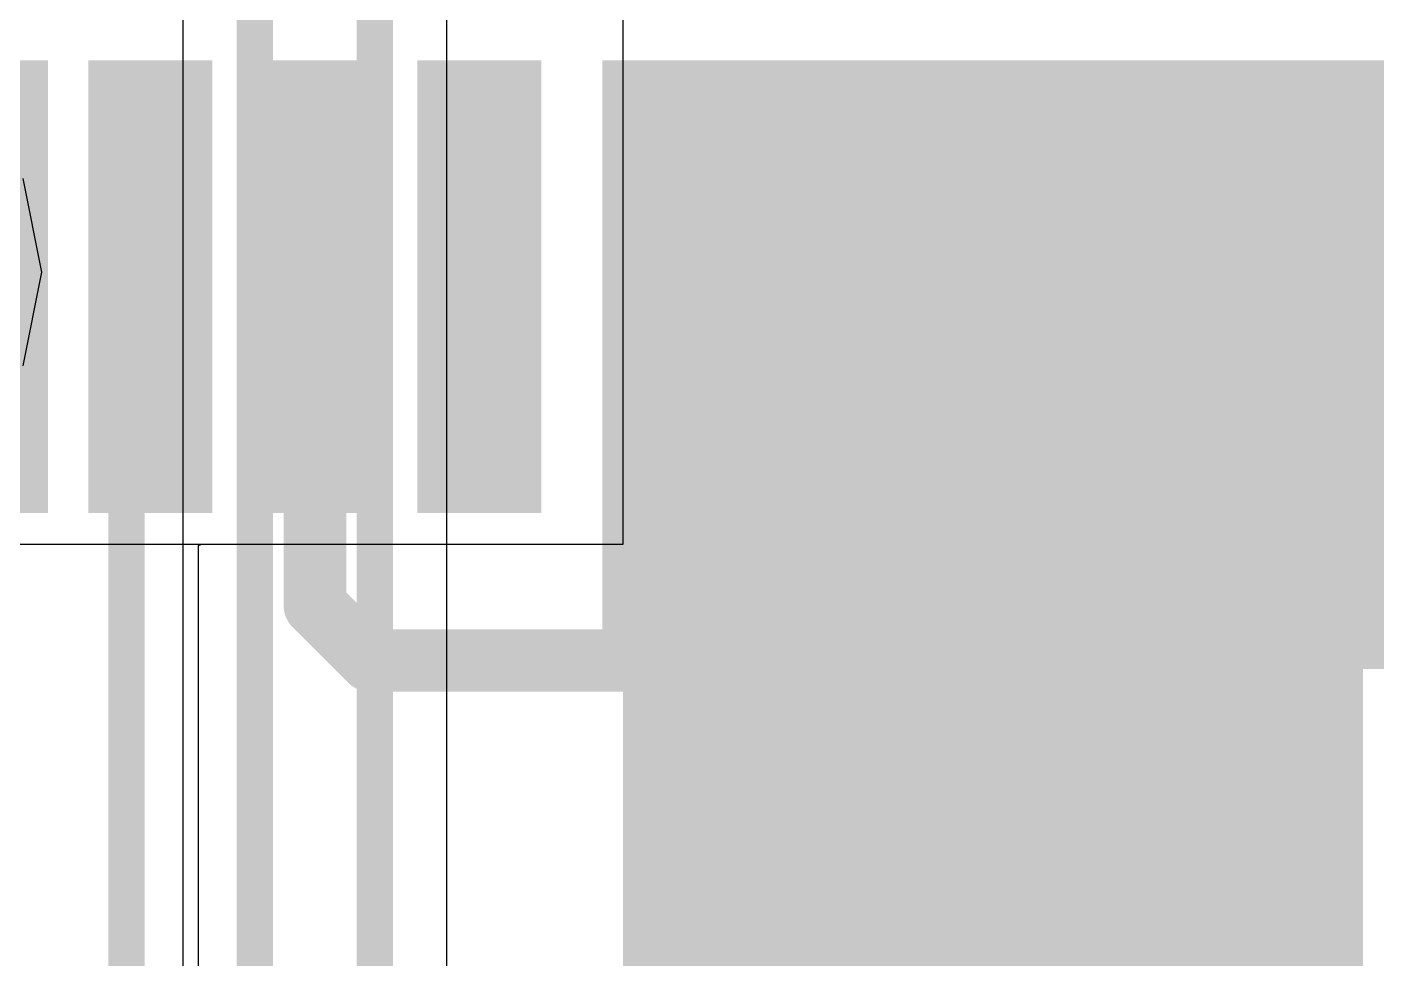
# Model space of a CAD drawing. Header units: inches. Extents: x -6 to 283, y -12 to 154.
# Drawn here: x 71.065 to 74.366, y -8.33 to -6.062 of the extents above; entities that cross this region are included whole.
import ezdxf

# ---------------------------------------------------------------- set-up
doc = ezdxf.new("R2010")
doc.units = ezdxf.units.IN
for name, color, linetype in [('Bottom Layer', 5, 'Continuous'), ('Top Layer', 1, 'Continuous'), ('Top Overlay', 2, 'Continuous'), ('Top Paste', 8, 'Continuous'), ('Top Solder', 216, 'Continuous')]:
    doc.layers.add(name, color=color, linetype=linetype)

# ---------------------------------------------------------------- blocks, each defined once
blk = doc.blocks.new('HDMI_101W_12')
at = {"layer": 'Top Layer'}
for points in [[(0.7, 1.665), (0.9, 1.665), (0.9, 0.665), (0.7, 0.665)], [(1.1, 1.665), (1.3, 1.665), (1.3, 0.665), (1.1, 0.665)], [(1.5001, 1.665), (1.7001, 1.665), (1.7001, 0.665), (1.5001, 0.665)], [(1.95, 1.665), (3.75, 1.665), (3.75, 0.285), (1.95, 0.285)]]:
    blk.add_hatch(color=1, dxfattribs=at).paths.add_polyline_path(points)
at = {"layer": 'Top Paste'}
for points in [[(0.7, 1.665), (0.9, 1.665), (0.9, 0.665), (0.7, 0.665)], [(1.1, 1.665), (1.3, 1.665), (1.3, 0.665), (1.1, 0.665)], [(1.5001, 1.665), (1.7001, 1.665), (1.7001, 0.665), (1.5001, 0.665)], [(1.95, 1.665), (3.75, 1.665), (3.75, 0.285), (1.95, 0.285)]]:
    blk.add_hatch(color=8, dxfattribs=at).paths.add_polyline_path(points)
at = {"layer": 'Top Solder'}
for points in [[(0.2491, 1.7158), (0.5507, 1.7158), (0.5507, 0.6142), (0.2491, 0.6142)], [(0.6492, 1.7158), (0.9508, 1.7158), (0.9508, 0.6142), (0.6492, 0.6142)], [(1.0492, 1.7158), (1.3508, 1.7158), (1.3508, 0.6142), (1.0492, 0.6142)], [(1.4493, 1.7158), (1.7509, 1.7158), (1.7509, 0.6142), (1.4493, 0.6142)], [(1.8992, 1.7158), (3.8008, 1.7158), (3.8008, 0.2342), (1.8992, 0.2342)]]:
    blk.add_hatch(color=216, dxfattribs=at).paths.add_polyline_path(points)
at = {"layer": 'Top Overlay'}
blk.add_lwpolyline([(3.3019, -1.1539, 0.127, 0.127, 0), (3.3019, 0.0538, 0.127, 0.127, 0)], format="xyseb", dxfattribs=at)
blk.add_lwpolyline([(3.2702, 0.0538, 0.0635, 0.0635, 1), (3.3337, 0.0538, 0.0635, 0.0635, 1)], format="xyseb", close=True, dxfattribs=at)

msp = doc.modelspace()

# ---------------------------------------------------------------- hatches: boundary and pattern name
at = {"layer": 'Top Layer'}
for points in [[(70.865, -7.1932), (71.0904, -7.1932), (71.0904, -6.1932), (70.865, -6.1932)], [(71.465, -6.1932), (71.2395, -6.1932), (71.2395, -7.1932), (71.465, -7.1932)], [(72.515, -11.2431), (74.315, -11.2431), (74.315, -6.1932), (72.515, -6.1932)]]:
    msp.add_hatch(color=1, dxfattribs=at).paths.add_polyline_path(points)

# ---------------------------------------------------------------- linework, layer by layer
at = {"layer": 'Bottom Layer'}
for p, q in [((71.4441, -5.2079), (71.4441, -8.4987)), ((72.0858, -10.0441), (72.0858, -5.2079)), ((71.101, -6.6583), (71.0557, -6.4303)), ((71.0557, -6.8862), (71.101, -6.6583))]:
    msp.add_line(p, q, dxfattribs=at)
for points in [[(71.6189, -8.4987, 0.0889, 0.0889, 0), (71.6189, -5.0401, 0.0889, 0.0889, 0)], [(71.911, -10.0441, 0.0889, 0.0889, 0), (71.911, -5.0401, 0.0889, 0.0889, 0)]]:
    msp.add_lwpolyline(points, format="xyseb", dxfattribs=at)
at = {"layer": 'Top Layer'}
for p, q in [((72.515, -7.3202), (72.515, -4.9263)), ((72.515, -7.3202), (72.515, -6.0203)), ((68.6102, -7.3202), (72.515, -7.3202)), ((71.4816, -7.3238), (71.4903, -7.3202)), ((71.4816, -9.5536), (71.4816, -7.3238)), ((71.4903, -7.3202), (72.515, -7.3202))]:
    msp.add_line(p, q, dxfattribs=at)
for points in [[(71.7651, -7.4688, 0.1524, 0.1524, 0), (71.7651, -6.6932, 0.1524, 0.1524, 0)], [(71.3068, -6.7514, 0.0889, 0.0889, -0.414214), (71.365, -6.6932, 0.0889, 0.0889, 0)], [(71.3068, -9.5536, 0.0889, 0.0889, 0), (71.3068, -6.7514, 0.0889, 0.0889, 0)], [(72.695, -7.6033, 0.1524, 0.1524, 0), (73.415, -6.8832, 0.1524, 0.1524, 0)], [(71.7651, -7.4688, 0.1524, 0.1524, 0), (71.8995, -7.6033, 0.1524, 0.1524, 0)], [(71.8995, -7.6033, 0.1524, 0.1524, 0), (72.695, -7.6033, 0.1524, 0.1524, 0)]]:
    msp.add_lwpolyline(points, format="xyseb", dxfattribs=at)
for points in [[(71.727, -6.6932, 0.0762, 0.0762, 1), (71.8032, -6.6932, 0.0762, 0.0762, 1)], [(71.3428, -6.6932, 0.0445, 0.0445, 1), (71.3872, -6.6932, 0.0445, 0.0445, 1)], [(71.2846, -6.7514, 0.0445, 0.0445, 1), (71.329, -6.7514, 0.0445, 0.0445, 1)], [(71.2846, -6.7514, 0.0445, 0.0445, 1), (71.329, -6.7514, 0.0445, 0.0445, 1)], [(73.3769, -6.8832, 0.0762, 0.0762, 1), (73.4531, -6.8832, 0.0762, 0.0762, 1)], [(71.727, -7.4688, 0.0762, 0.0762, 1), (71.8032, -7.4688, 0.0762, 0.0762, 1)], [(71.727, -7.4688, 0.0762, 0.0762, 1), (71.8032, -7.4688, 0.0762, 0.0762, 1)], [(71.8614, -7.6033, 0.0762, 0.0762, 1), (71.9376, -7.6033, 0.0762, 0.0762, 1)], [(71.8614, -7.6033, 0.0762, 0.0762, 1), (71.9376, -7.6033, 0.0762, 0.0762, 1)], [(72.6569, -7.6033, 0.0762, 0.0762, 1), (72.7331, -7.6033, 0.0762, 0.0762, 1)], [(72.6569, -7.6033, 0.0762, 0.0762, 1), (72.7331, -7.6033, 0.0762, 0.0762, 1)]]:
    msp.add_lwpolyline(points, format="xyseb", close=True, dxfattribs=at)

# ---------------------------------------------------------------- block references
msp.add_blockref('HDMI_101W_12', (70.565, -7.8582))

doc.saveas('drawing.dxf')
